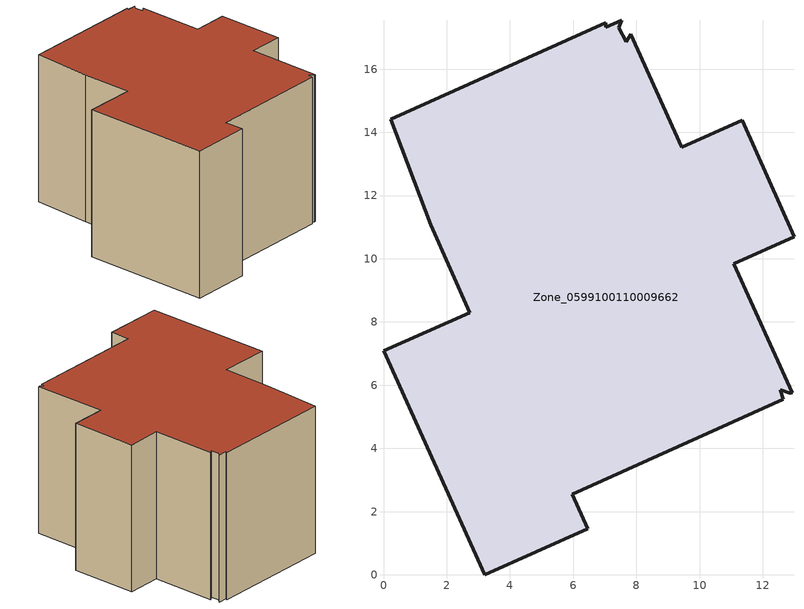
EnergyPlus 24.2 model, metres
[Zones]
Zone_0599100110009662
 floor ground (C_G): 9.44,13.53 11.35,14.39 12.99,10.7 11.09,9.84 12.92,5.77 12.87,5.74 12.56,5.86 12.64,5.56 5.97,2.56 6.46,1.47 3.21,0 0,7.09 2.73,8.3 1.5,11.07 0.22,14.42 7.03,17.47 7.04,17.33 7.54,17.55 7.45,17.31 7.68,16.87 7.83,17.1 z0
 wall outside (C_F): 3.21,0 6.46,1.47 5.97,2.56 12.64,5.56 12.56,5.86 12.87,5.74 12.92,5.77 11.09,9.84 12.99,10.7 11.35,14.39 9.44,13.53 7.83,17.1 7.68,16.87 7.45,17.31 7.54,17.55 7.04,17.33 7.03,17.47 0.22,14.42 1.5,11.07 2.73,8.3 0,7.09 3.21,0 z0:9.01
 roof outside (C_R): 9.44,13.53 7.83,17.1 7.68,16.87 7.45,17.31 7.54,17.55 7.04,17.33 7.03,17.47 0.22,14.42 1.5,11.07 2.73,8.3 0,7.09 3.21,0 6.46,1.47 5.97,2.56 12.64,5.56 12.56,5.86 12.87,5.74 12.92,5.77 11.09,9.84 12.99,10.7 11.35,14.39 z9.01
[BUILDING]
Pand.0599100110009662: North Axis=0; Terrain=City; Loads Convergence Tolerance Value=0.04; Temperature Convergence Tolerance Value=0.4; Solar Distribution=FullExterior; Maximum Number of Warmup Days=25; Minimum Number of Warmup Days=1
[Site:Location]
Rotterdam.The.Hague.AP_ZH_NLD Design_Conditions: Latitude=51.96; Longitude=4.45; Time Zone=1; Elevation=-4.5
[SITE:GROUNDTEMPERATURE:BUILDINGSURFACE]
18, 18, 18, 18, 18, 18, 18, 18, 18, 18, 18, 18
[MATERIAL] Thermal Absorptance=0.9; Solar Absorptance=0.7; Visible Absorptance=0.7
Name | Roughness | Thickness | Conductivity | Density | Specific Heat
G.D.2015-2018 | MediumSmooth | 0.15 | 0.0428571 | 540 | 1210
F.D.2015-2018 | Rough | 0.3 | 0.0666667 | 1920 | 840
R.D.2015-2018 | MediumRough | 0.2 | 0.0333333 | 1500 | 1000
[CONSTRUCTION]
C_G: G.D.2015-2018
C_F: F.D.2015-2018
C_R: R.D.2015-2018
[ZONE]
Zone_0599100110009662: Type=1; Multiplier=1; Ceiling Height=Autocalculate; Volume=Autocalculate; Floor Area=autocalculate; Part of Total Floor Area=Yes
[ZONEINFILTRATION:DESIGNFLOWRATE]
Infil_Zone_0599100110009662: Zone or ZoneList or Space or SpaceList=Zone_0599100110009662; Schedule=AlwaysOn; Design Flow Rate Calculation Method=Flow/Area; Flow Rate per Floor Area=0.0021; Constant Term Coefficient=1; Temperature Term Coefficient=0; Velocity Term Coefficient=0; Velocity Squared Term Coefficient=0
[HVACTEMPLATE:ZONE:IDEALLOADSAIRSYSTEM]
Zone_0599100110009662: Maximum Heating Supply Air Temperature=50; Minimum Cooling Supply Air Temperature=13; Maximum Heating Supply Air Humidity Ratio=0.0156; Minimum Cooling Supply Air Humidity Ratio=0.0077; Heating Limit=NoLimit; Cooling Limit=NoLimit; Dehumidification Control Type=ConstantSensibleHeatRatio; Cooling Sensible Heat Ratio=0.7; Dehumidification Setpoint=60; Humidification Control Type=None; Humidification Setpoint=30; Outdoor Air Method=None; Outdoor Air Flow Rate per Person=0.00944; Outdoor Air Flow Rate per Zone Floor Area=0; Outdoor Air Flow Rate per Zone=0; Demand Controlled Ventilation Type=None; Outdoor Air Economizer Type=NoEconomizer; Heat Recovery Type=None; Sensible Heat Recovery Effectiveness=0.7; Latent Heat Recovery Effectiveness=0.65
[ZONECONTROL:THERMOSTAT]
ThermostatControl_Zone_0599100110009662: Zone or ZoneList=Zone_0599100110009662; Control Type Schedule=DualSetpointControlType; Control 1=Thermostat_Zone_0599100110009662; Temperature Difference Between Cutout And Setpoint=0
[THERMOSTATSETPOINT:DUALSETPOINT]
Thermostat_Zone_0599100110009662: Heating Setpoint Temperature Schedule=HeatingSetpoint_Zone_0599100110009662; Cooling Setpoint Temperature Schedule=CoolingSetpoint_Zone_0599100110009662
[SCHEDULE:COMPACT]
HeatingSetpoint_Zone_0599100110009662: Through: 12/31, For: AllDays, Until: 24:00, 21
CoolingSetpoint_Zone_0599100110009662: Through: 12/31, For: AllDays, Until: 24:00, 24
DualSetpointControlType: Through: 12/31, For: AllDays, Until: 24:00, 4
AlwaysOn: Through: 12/31, For: AllDays, Until: 24:00, 1
